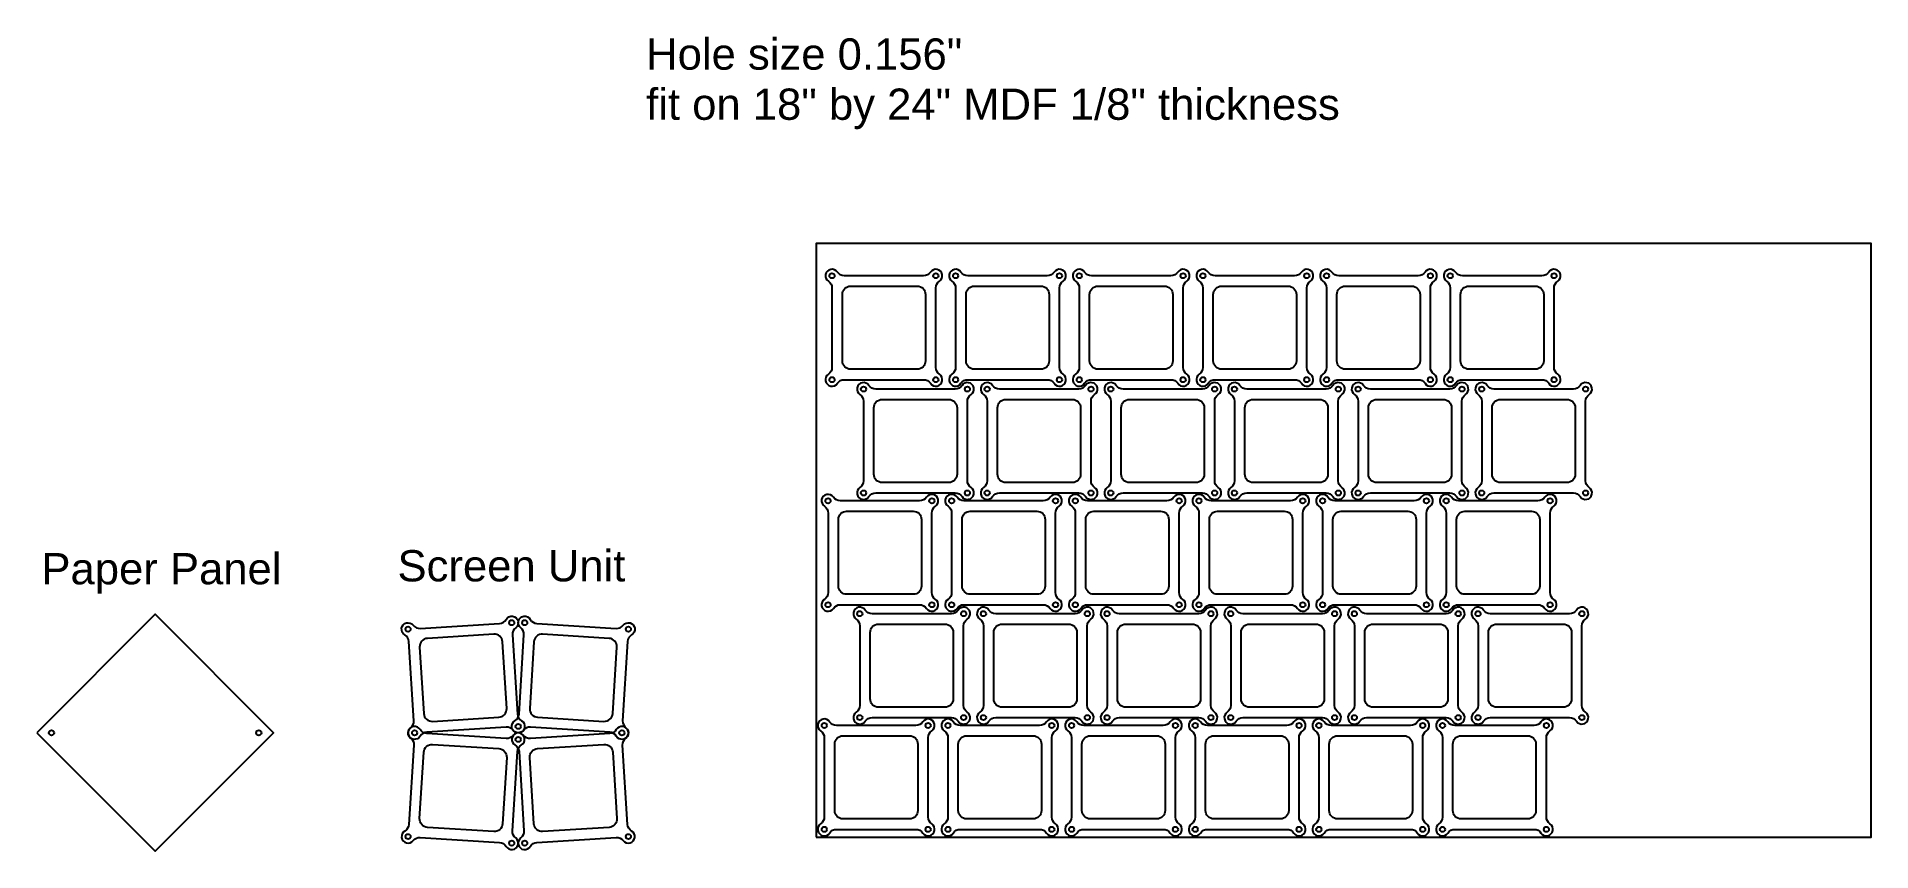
# Model space of a CAD drawing. Header units: inches. Extents: x -23.6 to 32, y -0.4 to 24.3.
import ezdxf

# ---------------------------------------------------------------- set-up
doc = ezdxf.new("R2010")
doc.units = ezdxf.units.IN
doc.header["$MEASUREMENT"] = 0
doc.layers.add('grid1', color=1, linetype='Continuous')
doc.layers.add('text', color=4, linetype='Continuous')
doc.styles.get("Standard").update_dxf_attribs({"font": 'arial.ttf'})

# ---------------------------------------------------------------- blocks, each defined once
blk = doc.blocks.new('*U6')
at = {"layer": 'grid1'}
for points in [[(-1.685, -1.412, 1.212682), (-1.412, -1.685, -0.249239), (-1.204, -1.575), (1.204, -1.575, -0.249239), (1.412, -1.685, 1.212682), (1.685, -1.412, -0.249239), (1.575, -1.204), (1.575, 1.204, -0.249239), (1.685, 1.412, 1.212682), (1.412, 1.685, -0.249239), (1.204, 1.575), (-1.204, 1.575, -0.249239), (-1.412, 1.685, 1.212682), (-1.685, 1.412, -0.249239), (-1.575, 1.204), (-1.575, -1.204, -0.249239)], [(1.26, 1.01), (1.26, -1.01, -0.414214), (1.01, -1.26), (-1.01, -1.26, -0.414214), (-1.26, -1.01), (-1.26, 1.01, -0.414214), (-1.01, 1.26), (1.01, 1.26, -0.414214)]]:
    blk.add_lwpolyline(points, format="xyb", close=True, dxfattribs=at)
for centre in [(-1.575, 1.575), (1.575, 1.575), (-1.575, -1.575), (1.575, -1.575)]:
    blk.add_circle(centre, 0.078, dxfattribs=at)
blk = doc.blocks.new('*U7')
at = {"layer": 'grid1', "color": 0, "linetype": 'ByBlock', "lineweight": -2, "transparency": 16777216}
for p in [(0, 0), (3.75, 0), (7.5, 0), (11.25, 0), (15, 0), (18.75, 0)]:
    blk.add_blockref('*U6', p, dxfattribs=at)
blk = doc.blocks.new('*U28')
at = {"layer": 'grid1'}
for points in [[(-1.685, -1.412, 1.212682), (-1.412, -1.685, -0.249239), (-1.204, -1.575), (1.204, -1.575, -0.249239), (1.412, -1.685, 1.212682), (1.685, -1.412, -0.249239), (1.575, -1.204), (1.575, 1.204, -0.249239), (1.685, 1.412, 1.212682), (1.412, 1.685, -0.249239), (1.204, 1.575), (-1.204, 1.575, -0.249239), (-1.412, 1.685, 1.212682), (-1.685, 1.412, -0.249239), (-1.575, 1.204), (-1.575, -1.204, -0.249239)], [(1.26, 1.01), (1.26, -1.01, -0.414214), (1.01, -1.26), (-1.01, -1.26, -0.414214), (-1.26, -1.01), (-1.26, 1.01, -0.414214), (-1.01, 1.26), (1.01, 1.26, -0.414214)]]:
    blk.add_lwpolyline(points, format="xyb", close=True, dxfattribs=at)
for centre in [(-1.575, 1.575), (1.575, 1.575), (-1.575, -1.575), (1.575, -1.575)]:
    blk.add_circle(centre, 0.078, dxfattribs=at)
blk = doc.blocks.new('*U29')
at = {"layer": 'grid1', "color": 0, "linetype": 'ByBlock', "lineweight": -2, "transparency": 16777216}
for p in [(0, 0), (3.75, 0), (7.5, 0), (11.25, 0), (15, 0), (18.75, 0)]:
    blk.add_blockref('*U28', p, dxfattribs=at)
blk = doc.blocks.new('*U30')
at = {"layer": 'grid1'}
for points in [[(-1.685, -1.412, 1.212682), (-1.412, -1.685, -0.249239), (-1.204, -1.575), (1.204, -1.575, -0.249239), (1.412, -1.685, 1.212682), (1.685, -1.412, -0.249239), (1.575, -1.204), (1.575, 1.204, -0.249239), (1.685, 1.412, 1.212682), (1.412, 1.685, -0.249239), (1.204, 1.575), (-1.204, 1.575, -0.249239), (-1.412, 1.685, 1.212682), (-1.685, 1.412, -0.249239), (-1.575, 1.204), (-1.575, -1.204, -0.249239)], [(1.26, 1.01), (1.26, -1.01, -0.414214), (1.01, -1.26), (-1.01, -1.26, -0.414214), (-1.26, -1.01), (-1.26, 1.01, -0.414214), (-1.01, 1.26), (1.01, 1.26, -0.414214)]]:
    blk.add_lwpolyline(points, format="xyb", close=True, dxfattribs=at)
for centre in [(-1.575, 1.575), (1.575, 1.575), (-1.575, -1.575), (1.575, -1.575)]:
    blk.add_circle(centre, 0.078, dxfattribs=at)
blk = doc.blocks.new('*U31')
at = {"layer": 'grid1', "color": 0, "linetype": 'ByBlock', "lineweight": -2, "transparency": 16777216}
for p in [(0, 0), (3.75, 0), (7.5, 0), (11.25, 0), (15, 0), (18.75, 0)]:
    blk.add_blockref('*U30', p, dxfattribs=at)
blk = doc.blocks.new('*U34')
at = {"layer": 'grid1'}
for points in [[(-1.685, -1.412, 1.212682), (-1.412, -1.685, -0.249239), (-1.204, -1.575), (1.204, -1.575, -0.249239), (1.412, -1.685, 1.212682), (1.685, -1.412, -0.249239), (1.575, -1.204), (1.575, 1.204, -0.249239), (1.685, 1.412, 1.212682), (1.412, 1.685, -0.249239), (1.204, 1.575), (-1.204, 1.575, -0.249239), (-1.412, 1.685, 1.212682), (-1.685, 1.412, -0.249239), (-1.575, 1.204), (-1.575, -1.204, -0.249239)], [(1.26, 1.01), (1.26, -1.01, -0.414214), (1.01, -1.26), (-1.01, -1.26, -0.414214), (-1.26, -1.01), (-1.26, 1.01, -0.414214), (-1.01, 1.26), (1.01, 1.26, -0.414214)]]:
    blk.add_lwpolyline(points, format="xyb", close=True, dxfattribs=at)
for centre in [(-1.575, 1.575), (1.575, 1.575), (-1.575, -1.575), (1.575, -1.575)]:
    blk.add_circle(centre, 0.078, dxfattribs=at)
blk = doc.blocks.new('*U35')
at = {"layer": 'grid1', "color": 0, "linetype": 'ByBlock', "lineweight": -2, "transparency": 16777216}
for p in [(0, 0), (3.75, 0), (7.5, 0), (11.25, 0), (15, 0), (18.75, 0)]:
    blk.add_blockref('*U34', p, dxfattribs=at)

msp = doc.modelspace()

# ---------------------------------------------------------------- linework, layer by layer
msp.add_lwpolyline([(0, 0), (32, 0), (32, 18), (0, 18)], close=True)
at = {"layer": 'grid1'}
for points in [[(-12.478, 6.138, -1.212682), (-12.222, 6.428, 0.249239), (-12.008, 6.331), (-9.604, 6.481, 0.249239), (-9.404, 6.604, -1.212682), (-9.114, 6.348, 0.249239), (-9.211, 6.135), (-9.061, 3.731, 0.249239), (-8.938, 3.531, -1.212682), (-9.193, 3.241, 0.249239), (-9.407, 3.338), (-11.811, 3.187, 0.249239), (-12.011, 3.064, -1.212682), (-12.301, 3.32, 0.249239), (-12.204, 3.534), (-12.355, 5.938, 0.249239)], [(-8.961, 6.348, -1.212682), (-8.671, 6.604, 0.249239), (-8.471, 6.481), (-6.067, 6.331, 0.249239), (-5.853, 6.428, -1.212682), (-5.598, 6.138, 0.249239), (-5.72, 5.938), (-5.871, 3.534, 0.249239), (-5.774, 3.32, -1.212682), (-6.064, 3.064, 0.249239), (-6.264, 3.187), (-8.668, 3.338, 0.249239), (-8.882, 3.241, -1.212682), (-9.137, 3.531, 0.249239), (-9.014, 3.731), (-8.864, 6.135, 0.249239)], [(-9.387, 3.905), (-9.513, 5.921, 0.414214), (-9.779, 6.155), (-11.794, 6.029, 0.414214), (-12.028, 5.763), (-11.902, 3.748, 0.414214), (-11.637, 3.514), (-9.621, 3.64, 0.414214)], [(-6.173, 3.748), (-6.047, 5.763, 0.414214), (-6.281, 6.029), (-8.297, 6.155, 0.414214), (-8.562, 5.921), (-8.688, 3.905, 0.414214), (-8.454, 3.64), (-6.438, 3.514, 0.414214)], [(-12.478, 0.19, 1.212682), (-12.222, -0.099, -0.249239), (-12.008, -0.002), (-9.604, -0.153, -0.249239), (-9.404, -0.276, 1.212682), (-9.114, -0.02, -0.249239), (-9.211, 0.194), (-9.061, 2.598, -0.249239), (-8.938, 2.798, 1.212682), (-9.193, 3.087, -0.249239), (-9.407, 2.99), (-11.811, 3.141, -0.249239), (-12.011, 3.264, 1.212682), (-12.301, 3.008, -0.249239), (-12.204, 2.794), (-12.355, 0.39, -0.249239)], [(-8.961, -0.02, 1.212682), (-8.671, -0.276, -0.249239), (-8.471, -0.153), (-6.067, -0.002, -0.249239), (-5.853, -0.099, 1.212682), (-5.598, 0.19, -0.249239), (-5.72, 0.39), (-5.871, 2.794, -0.249239), (-5.774, 3.008, 1.212682), (-6.064, 3.264, -0.249239), (-6.264, 3.141), (-8.668, 2.99, -0.249239), (-8.882, 3.087, 1.212682), (-9.137, 2.798, -0.249239), (-9.014, 2.598), (-8.864, 0.194, -0.249239)], [(0.135, 0.404, 1.212682), (0.408, 0.13, -0.249239), (0.616, 0.241), (3.025, 0.241, -0.249239), (3.232, 0.13, 1.212682), (3.505, 0.404, -0.249239), (3.395, 0.611), (3.395, 3.02, -0.249239), (3.505, 3.227, 1.212682), (3.232, 3.5, -0.249239), (3.025, 3.39), (0.616, 3.39, -0.249239), (0.408, 3.5, 1.212682), (0.135, 3.227, -0.249239), (0.245, 3.02), (0.245, 0.611, -0.249239)], [(3.885, 0.404, 1.212682), (4.158, 0.13, -0.249239), (4.366, 0.241), (6.775, 0.241, -0.249239), (6.982, 0.13, 1.212682), (7.255, 0.404, -0.249239), (7.145, 0.611), (7.145, 3.02, -0.249239), (7.255, 3.227, 1.212682), (6.982, 3.5, -0.249239), (6.775, 3.39), (4.366, 3.39, -0.249239), (4.158, 3.5, 1.212682), (3.885, 3.227, -0.249239), (3.995, 3.02), (3.995, 0.611, -0.249239)], [(7.635, 0.404, 1.212682), (7.908, 0.13, -0.249239), (8.116, 0.241), (10.525, 0.241, -0.249239), (10.732, 0.13, 1.212682), (11.005, 0.404, -0.249239), (10.895, 0.611), (10.895, 3.02, -0.249239), (11.005, 3.227, 1.212682), (10.732, 3.5, -0.249239), (10.525, 3.39), (8.116, 3.39, -0.249239), (7.908, 3.5, 1.212682), (7.635, 3.227, -0.249239), (7.745, 3.02), (7.745, 0.611, -0.249239)], [(11.385, 0.404, 1.212682), (11.658, 0.13, -0.249239), (11.866, 0.241), (14.275, 0.241, -0.249239), (14.482, 0.13, 1.212682), (14.755, 0.404, -0.249239), (14.645, 0.611), (14.645, 3.02, -0.249239), (14.755, 3.227, 1.212682), (14.482, 3.5, -0.249239), (14.275, 3.39), (11.866, 3.39, -0.249239), (11.658, 3.5, 1.212682), (11.385, 3.227, -0.249239), (11.495, 3.02), (11.495, 0.611, -0.249239)], [(15.135, 0.404, 1.212682), (15.408, 0.13, -0.249239), (15.616, 0.241), (18.025, 0.241, -0.249239), (18.232, 0.13, 1.212682), (18.505, 0.404, -0.249239), (18.395, 0.611), (18.395, 3.02, -0.249239), (18.505, 3.227, 1.212682), (18.232, 3.5, -0.249239), (18.025, 3.39), (15.616, 3.39, -0.249239), (15.408, 3.5, 1.212682), (15.135, 3.227, -0.249239), (15.245, 3.02), (15.245, 0.611, -0.249239)], [(18.885, 0.404, 1.212682), (19.158, 0.13, -0.249239), (19.366, 0.241), (21.775, 0.241, -0.249239), (21.982, 0.13, 1.212682), (22.255, 0.404, -0.249239), (22.145, 0.611), (22.145, 3.02, -0.249239), (22.255, 3.227, 1.212682), (21.982, 3.5, -0.249239), (21.775, 3.39), (19.366, 3.39, -0.249239), (19.158, 3.5, 1.212682), (18.885, 3.227, -0.249239), (18.995, 3.02), (18.995, 0.611, -0.249239)], [(-9.387, 2.423), (-9.513, 0.407, -0.414214), (-9.779, 0.174), (-11.794, 0.3, -0.414214), (-12.028, 0.565), (-11.902, 2.581, -0.414214), (-11.637, 2.814), (-9.621, 2.688, -0.414214)], [(-6.173, 2.581), (-6.047, 0.565, -0.414214), (-6.281, 0.3), (-8.297, 0.174, -0.414214), (-8.562, 0.407), (-8.688, 2.423, -0.414214), (-8.454, 2.688), (-6.438, 2.814, -0.414214)], [(3.08, 2.825), (3.08, 0.806, -0.414214), (2.83, 0.556), (0.81, 0.556, -0.414214), (0.56, 0.806), (0.56, 2.825, -0.414214), (0.81, 3.075), (2.83, 3.075, -0.414214)], [(6.83, 2.825), (6.83, 0.806, -0.414214), (6.58, 0.556), (4.56, 0.556, -0.414214), (4.31, 0.806), (4.31, 2.825, -0.414214), (4.56, 3.075), (6.58, 3.075, -0.414214)], [(10.58, 2.825), (10.58, 0.806, -0.414214), (10.33, 0.556), (8.31, 0.556, -0.414214), (8.06, 0.806), (8.06, 2.825, -0.414214), (8.31, 3.075), (10.33, 3.075, -0.414214)], [(14.33, 2.825), (14.33, 0.806, -0.414214), (14.08, 0.556), (12.06, 0.556, -0.414214), (11.81, 0.806), (11.81, 2.825, -0.414214), (12.06, 3.075), (14.08, 3.075, -0.414214)], [(18.08, 2.825), (18.08, 0.806, -0.414214), (17.83, 0.556), (15.81, 0.556, -0.414214), (15.56, 0.806), (15.56, 2.825, -0.414214), (15.81, 3.075), (17.83, 3.075, -0.414214)], [(21.83, 2.825), (21.83, 0.806, -0.414214), (21.58, 0.556), (19.56, 0.556, -0.414214), (19.31, 0.806), (19.31, 2.825, -0.414214), (19.56, 3.075), (21.58, 3.075, -0.414214)]]:
    msp.add_lwpolyline(points, format="xyb", close=True, dxfattribs=at)
for centre in [(-12.378, 6.308), (-9.234, 6.504), (-8.841, 6.504), (-5.697, 6.308), (-9.038, 3.361), (-9.038, 3.361), (0.245, 3.39), (3.395, 3.39), (3.995, 3.39), (7.145, 3.39), (7.745, 3.39), (10.895, 3.39), (11.495, 3.39), (14.645, 3.39), (15.245, 3.39), (18.395, 3.39), (18.995, 3.39), (22.145, 3.39), (-12.181, 3.164), (-12.181, 3.164), (-9.038, 2.967), (-9.038, 2.967), (-5.894, 3.164), (-5.894, 3.164), (-12.378, 0.021), (-5.697, 0.021), (0.245, 0.241), (3.395, 0.241), (3.995, 0.241), (7.145, 0.241), (7.745, 0.241), (10.895, 0.241), (11.495, 0.241), (14.645, 0.241), (15.245, 0.241), (18.395, 0.241), (18.995, 0.241), (22.145, 0.241), (-9.234, -0.176), (-8.841, -0.176)]:
    msp.add_circle(centre, 0.078, dxfattribs=at)
at = {"layer": 'text'}
msp.add_lwpolyline([(-23.642, 3.168), (-20.05, -0.424), (-16.457, 3.168), (-20.05, 6.761)], close=True, dxfattribs=at)
for centre in [(-23.193, 3.168), (-16.906, 3.168)]:
    msp.add_circle(centre, 0.078, dxfattribs=at)

# ---------------------------------------------------------------- block references
at = {"layer": 'grid1'}
for name, p in [('*U35', (2.053, 15.445)), ('*U31', (3.01, 12.011)), ('*U29', (1.933, 8.624)), ('*U7', (2.897, 5.202))]:
    msp.add_blockref(name, p, dxfattribs=at)

# ---------------------------------------------------------------- texts
at = {"layer": 'text'}
for s, p in [('Hole size 0.156"', (-5.158, 23.267)), ('fit on 18" by 24" MDF 1/8" thickness', (-5.158, 21.746)), ('Paper Panel', (-23.498, 7.668)), ('Screen Unit', (-12.699, 7.756))]:
    msp.add_text(s, height=0.94695, dxfattribs=at).set_placement(p)

doc.saveas('drawing.dxf')
